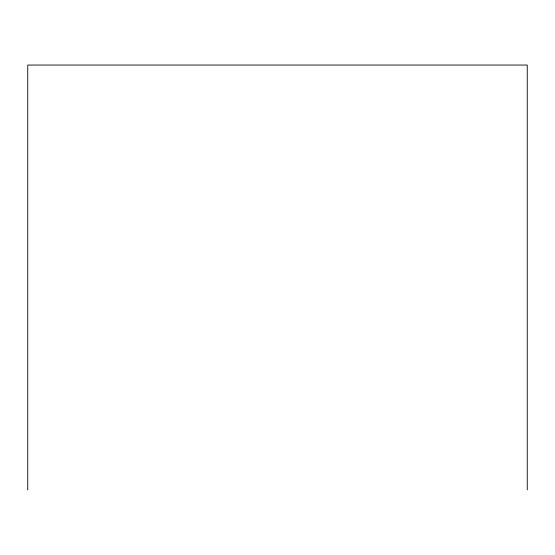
<?xml version="1.0" encoding="UTF-8"?>
<svg xmlns="http://www.w3.org/2000/svg" width="555" height="555" viewBox="0 0 555 555"><rect width="100%" height="100%" fill="white"/><g stroke="black" fill="none" stroke-linecap="round" stroke-linejoin="round"><path stroke-width="0.83" d="M527.25 489.947L527.25 65.053L27.75 65.053L27.75 489.947"/></g></svg>
